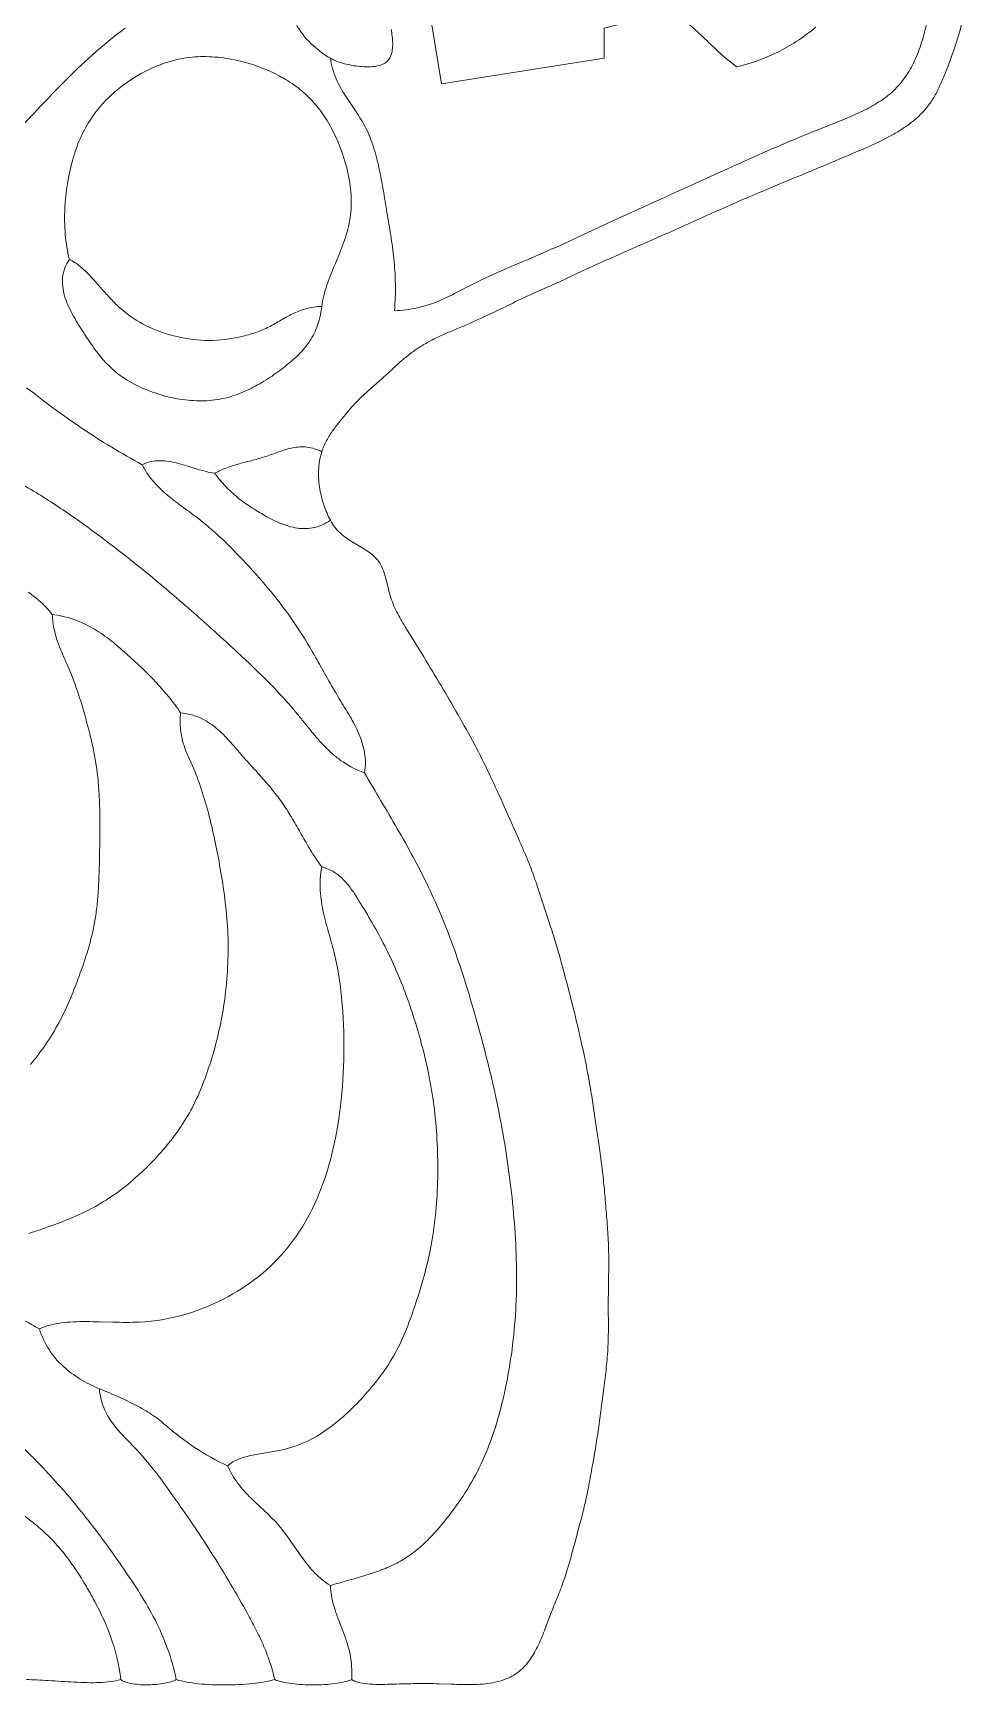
# Model space of a CAD drawing. Header units: millimetres. Extents: x 3808 to 296674, y 522 to 278159.
# Drawn here: x 246065 to 296495, y 522 to 89907 of the extents above; entities that cross this region are included whole.
import ezdxf

# ---------------------------------------------------------------- set-up
doc = ezdxf.new("R2010")
doc.units = ezdxf.units.MM
doc.layers.add('02_SHARP_BUILDINGS', color=7, linetype='CONTINUOUS', lineweight=18)
doc.layers.add('03_SMOOTH_PATHS_WATER_BRIDGES', color=7, linetype='CONTINUOUS', lineweight=18)

msp = doc.modelspace()

# ---------------------------------------------------------------- linework, layer by layer
at = {"layer": '02_SHARP_BUILDINGS'}
msp.add_lwpolyline([(278356, 102894), (273958, 102431), (273727, 103356), (266782, 101968), (266319, 98495), (268171, 87153), (276968, 88542), (276968, 90162), (280671, 91088)], close=True, dxfattribs=at)
at = {"layer": '03_SMOOTH_PATHS_WATER_BRIDGES'}
msp.add_lwpolyline([(276968, 90162), (276968, 88542), (268171, 87153), (266319, 98495)], dxfattribs=at)
for points in [[(245718, 70718, 0.019534), (248723, 68515, 0.024372), (251968, 66551, -0.065579), (252444, 66720, -0.054151), (252935, 66768, -0.038542), (253437, 66725, -0.023861), (253944, 66616, -0.011131), (254449, 66471), (254948, 66316, 0.01327), (255434, 66179, 0.028687), (255903, 66088, -0.039483), (256553, 66384, -0.020792), (257242, 66602, -0.002459), (257955, 66791, 0.0148), (258676, 67002, 0.006529), (259037, 67128), (259398, 67257, -0.013053), (259762, 67374, -0.023236), (260130, 67463, -0.07623), (260889, 67500, -0.095178), (261690, 67245, -0.048173), (261950, 67856, -0.031333), (262308, 68424, -0.015717), (262720, 68959), (263142, 69472, -0.021835), (263577, 69956, -0.013681), (264044, 70407, -0.005433), (264529, 70840, 0.002776), (265017, 71271), (265497, 71710, -0.006301), (265982, 72146, -0.014987), (266486, 72562, -0.023247), (267026, 72942, -0.022234), (267612, 73275, -0.013329), (268234, 73572, -0.005229), (268875, 73849, 0.002502), (269519, 74124, 0.008382), (270779, 74703), (272023, 75298, -0.003479), (273281, 75879), (274545, 76453), (275804, 77033, -0.002159), (277066, 77609, -0.002173), (279618, 78735, 0.001974), (282162, 79868, -0.003957), (284708, 80998, -0.003058), (286001, 81544), (287301, 82083, 0.000857), (289894, 83166, 0.005817), (291184, 83717, 0.018595), (292422, 84319, 0.016107), (293002, 84655, 0.022924), (293545, 85028, 0.029816), (294039, 85451, 0.035922), (294474, 85936, 0.032895), (294844, 86491, 0.022829), (295160, 87102, 0.014125), (295436, 87749, 0.006441), (295688, 88413, 0.016252), (296146, 89767, 0.032155), (296491, 91265, 0.029513)], [(294435, 90512, -0.024761), (294149, 89396, -0.033577), (293764, 88396, -0.043185), (293262, 87521, -0.051336), (292625, 86781, -0.045689), (291843, 86177, -0.02959), (290948, 85679, -0.015629), (289983, 85249, -0.003432), (288987, 84851, 0.009908), (285079, 83211, 0.003164), (283165, 82345), (281259, 81471, -0.000907), (279348, 80605, 0.001913), (277440, 79737), (275542, 78856, -0.005507), (273628, 77991, -0.002243), (272656, 77574), (271685, 77158, 0.005525), (270724, 76730, 0.009623), (269787, 76279), (268872, 75806, -0.022616), (267921, 75367, -0.040452), (266862, 75036, -0.048139), (265625, 74884, 0.025703), (265672, 76357, 0.021148), (265587, 77702, 0.012936), (265420, 78964, 0.002347), (265218, 80191, 0.001523), (265015, 81415, 0.01153), (264785, 82610, 0.023404), (264487, 83736, 0.038608), (264079, 84754, 0.019851), (263824, 85213, 0.011164), (263545, 85648), (263256, 86074, -0.00745), (262971, 86505, -0.016437), (262704, 86953, -0.024399), (262469, 87432, -0.06434), (262153, 88542, -0.064932), (261097, 89341, -0.074584), (260301, 90394, -0.051319)], [(265440, 90105, -0.043898), (265526, 89346, -0.036934), (265507, 89003, -0.054192), (265435, 88700, -0.077328), (265300, 88452, -0.095267), (265094, 88269, -0.067077), (264809, 88154, -0.042365), (264457, 88093, -0.051638), (263639, 88112, -0.040348), (262814, 88277, -0.024347), (262452, 88400, -0.034414), (262153, 88542, -0.064932), (261097, 89341, -0.074584), (260301, 90394, -0.053037)], [(265440, 90105, -0.043898), (265526, 89346, -0.036934), (265507, 89003, -0.054192), (265435, 88700, -0.077328), (265300, 88452, -0.095267), (265094, 88269, -0.067077), (264809, 88154, -0.042365), (264457, 88093, -0.051638), (263639, 88112, -0.040348), (262814, 88277, -0.024347), (262452, 88400, -0.034414), (262153, 88542, 0.06434), (262469, 87432, 0.024399), (262704, 86953, 0.016437), (262971, 86505, 0.00745), (263256, 86074), (263545, 85648, -0.011164), (263824, 85213, -0.019851), (264079, 84754, -0.038608), (264487, 83736, -0.023404), (264785, 82610, -0.01153), (265015, 81415, -0.001523), (265218, 80191, -0.002347), (265420, 78964, -0.012936), (265587, 77702, -0.021148), (265672, 76357, -0.025703), (265625, 74884, 0.048139), (266862, 75036, 0.040452), (267921, 75367, 0.022616), (268872, 75806), (269787, 76279, -0.009623), (270724, 76730, -0.005525), (271685, 77158), (272656, 77574, 0.002243), (273628, 77991, 0.005507), (275542, 78856), (277440, 79737, -0.001913), (279348, 80605, 0.000907), (281259, 81471), (283165, 82345, -0.003164), (285079, 83211, -0.009908), (288987, 84851, 0.003432), (289983, 85249, 0.015629), (290948, 85679, 0.02959), (291843, 86177, 0.045689), (292625, 86781, 0.051336), (293262, 87521, 0.043185), (293764, 88396, 0.033577), (294149, 89396, 0.024761), (294435, 90512, 0.01897)], [(288409, 90217, -0.055986), (286478, 88932, -0.062032), (284144, 88079, -0.026334), (283253, 88809, -0.007761), (282418, 89594, 0.011042), (281578, 90374, 0.029466)], [(288409, 90217, -0.055986), (286478, 88932, -0.062032), (284144, 88079, -0.026334), (283253, 88809, -0.007761), (282418, 89594, 0.011042), (281578, 90374, 0.029466)], [(251042, 90162, 0.024434), (249286, 88734, 0.015621), (247660, 87178, 0.006562), (246103, 85552, -0.002496), (244560, 83912, -0.03952)], [(244560, 83912, 0.002496), (246103, 85552, -0.006562), (247660, 87178, -0.015621), (249286, 88734, -0.024434), (251042, 90162, -0.06119)], [(244989, 65758, -0.020191), (247169, 64448, -0.013189), (249227, 63016, -0.016921), (253129, 59942, -0.006431), (255000, 58323, -0.004561), (256833, 56666, -0.003457), (257736, 55826, -0.006752), (258622, 54967, -0.010038), (259477, 54080, -0.013262), (260293, 53152, -0.004197), (260684, 52671), (261073, 52188, 0.008617), (261472, 51714, 0.015117), (261892, 51262, 0.021573), (262344, 50841, 0.027565), (262839, 50464, 0.067944), (264005, 49884, 0.083794), (264005, 50973, 0.033749), (263883, 51487, 0.026385), (263699, 51986, 0.018919), (263467, 52472, 0.011851), (263203, 52949, 0.003929), (262636, 53889, -0.006425), (262090, 54825), (261566, 55755, 0.004788), (261041, 56670, 0.010602), (260492, 57563, 0.023293), (259270, 59261, 0.016275), (257924, 60850, 0.01796), (256498, 62334, 0.027474), (254940, 63684, 0.004665), (254103, 64307, -0.017424), (253283, 64950, -0.04026), (252548, 65676, -0.06091), (251968, 66551, -0.024372), (248723, 68515, -0.019534), (245718, 70718, -0.049137)], [(245795, 59657, -0.033726), (246488, 59108, -0.038655), (247106, 58449, -0.101723), (249382, 57654, -0.03332), (250287, 57027, -0.015436), (251115, 56323, -0.008461), (251913, 55589, -0.01325), (252677, 54822, -0.017919), (253395, 54005, -0.022216), (254051, 53125, -0.076579), (255102, 52847, -0.066197), (255927, 52339, -0.022908), (256281, 52026, -0.015055), (256609, 51687, -0.007114), (256922, 51333), (257230, 50976, 0.00519), (257858, 50274, -0.003442), (258487, 49575, -0.012028), (259096, 48856, -0.020256), (259662, 48092, -0.016783), (260172, 47270, -0.003048), (260656, 46420, 0.010416), (261149, 45580, 0.024787), (261690, 44792, -0.074587), (262362, 44501, -0.06207), (262890, 44068, -0.038389), (263320, 43537, -0.014167), (263699, 42955, -0.008043), (264422, 41753, -0.013356), (265100, 40509, -0.029719), (266262, 37830, -0.025448), (267173, 34881, -0.014949), (267522, 33331, -0.018014), (267781, 31668, -0.033578), (267963, 27963, -0.018825), (267860, 26134, -0.021062), (267628, 24421, -0.020395), (267276, 22853, -0.01294), (266838, 21379, -0.01459), (266340, 19953, -0.028953), (265741, 18622, -0.033784), (265005, 17437, -0.024177), (264154, 16368, -0.022561), (263216, 15381, -0.03015), (262176, 14496, -0.045238), (260994, 13756, -0.060415), (259579, 13251, -0.015814), (258767, 13101, 0.011144), (257947, 12958, 0.016947), (257559, 12865, 0.02667), (257198, 12745, 0.038729), (256874, 12588, 0.052236), (256597, 12384, 0.063), (257151, 11430, 0.021971), (257492, 11018, 0.014426), (257860, 10634, 0.006677), (258244, 10267), (258632, 9903, -0.00886), (259012, 9532, -0.016612), (259373, 9142, -0.016498), (259708, 8725, -0.008817), (260023, 8289), (260330, 7844, 0.006063), (260641, 7403, 0.013633), (260967, 6977, 0.021401), (261320, 6577, 0.064982), (262153, 5903, -0.0044), (263086, 6170, 0.005706), (264019, 6441, 0.016554), (264919, 6745, 0.029516), (265753, 7115, 0.035125), (266495, 7572, 0.029499), (267156, 8110, 0.022352), (267754, 8710, 0.014716), (268309, 9356, 0.0251), (269333, 10746, 0.031307), (270212, 12274, 0.030859), (270912, 13961, 0.023852), (271454, 15820, 0.038254), (272127, 19986, 0.018196), (272230, 22172, 0.0155), (272184, 24389, 0.012715), (272013, 26617, 0.010624), (271744, 28791, 0.019376), (270997, 32831, 0.013908), (270014, 36667, 0.006775), (269463, 38518, 0.010008), (268863, 40316, 0.025772), (267451, 43718, 0.012009), (266639, 45308, 0.007031), (265777, 46847, 0.002087), (264890, 48365, -0.002563), (264005, 49884, -0.067944), (262839, 50464, -0.027565), (262344, 50841, -0.021573), (261892, 51262, -0.015117), (261472, 51714, -0.008617), (261073, 52188), (260684, 52671, 0.004197), (260293, 53152, 0.013262), (259477, 54080, 0.010038), (258622, 54967, 0.006752), (257736, 55826, 0.003457), (256833, 56666, 0.004561), (255000, 58323, 0.006431), (253129, 59942, 0.016921), (249227, 63016, 0.013189), (247169, 64448, 0.020191), (244989, 65758, 0.009857)], [(245923, 34098, 0.051983), (247475, 36376, 0.022934), (248088, 37673, 0.013532), (248623, 39053, 0.01724), (249096, 40500, 0.030634), (249444, 42066, 0.01507), (249549, 42911, 0.010379), (249613, 43797, 0.009058), (249669, 45665, 0.007555), (249678, 47601, 0.008285), (249650, 48550, 0.012273), (249587, 49458, 0.026684), (249335, 51117, 0.015913), (248964, 52643, 0.012538), (248526, 54122, 0.021561), (248006, 55524, 0.003398), (247713, 56186, -0.016884), (247436, 56863, -0.033427), (247219, 57601, -0.041739), (247106, 58449, 0.038655), (246488, 59108, 0.033726), (245795, 59657, 0.026122)], [(245842, 24959, 0.00751), (246535, 25187, 0.012594), (247882, 25684, 0.024041), (249151, 26259, 0.029348), (250305, 26947, 0.02574), (251353, 27741, 0.04318), (253195, 29589, 0.02389), (253992, 30628, 0.030873), (254687, 31775, 0.027718), (255262, 33056, 0.018678), (255733, 34430, 0.038805), (256405, 37418, 0.020024), (256583, 39137, 0.022267), (256617, 40920, 0.021189), (256494, 42648, 0.012677), (256263, 44291, 0.009199), (255980, 45849, 0.01117), (255645, 47342, 0.01588), (255242, 48784, 0.025287), (254743, 50135), (254460, 50771, -0.02864), (254207, 51437, -0.048252), (254050, 52199, -0.051333), (254051, 53125, 0.022216), (253395, 54005, 0.017919), (252677, 54822, 0.01325), (251913, 55589, 0.008461), (251115, 56323, 0.015436), (250287, 57027, 0.03332), (249382, 57654, 0.101723), (247106, 58449, 0.041739), (247219, 57601, 0.033427), (247436, 56863, 0.016884), (247713, 56186, -0.003398), (248006, 55524, -0.021561), (248526, 54122, -0.012538), (248964, 52643, -0.015913), (249335, 51117, -0.026684), (249587, 49458, -0.012273), (249650, 48550, -0.008285), (249678, 47601, -0.007555), (249669, 45665, -0.009058), (249613, 43797, -0.010379), (249549, 42911, -0.01507), (249444, 42066, -0.030634), (249096, 40500, -0.01724), (248623, 39053, -0.013532), (248088, 37673, -0.022934), (247475, 36376, -0.051983), (245923, 34098, -0.052095)], [(245585, 20237, -0.004459), (246412, 19792, -0.043116), (246972, 19989, -0.031035), (247587, 20109, -0.020915), (248246, 20168, -0.012769), (248938, 20183, -0.006001), (249651, 20172), (250375, 20153, 0.005993), (251097, 20142, 0.012401), (251806, 20158, 0.061386), (254413, 20608, 0.05199), (256639, 21548, 0.050224), (258493, 22810, 0.053902), (260000, 24386, 0.049981), (261182, 26303, 0.042695), (262049, 28557, 0.01823), (262365, 29806, 0.016127), (262605, 31130, 0.027224), (262864, 33975, 0.026457), (262825, 36981, 0.016807), (262678, 38448, 0.021429), (262432, 39827, 0.009605), (262273, 40471, 0.003525), (262102, 41091, -0.003185), (261935, 41695, -0.010276), (261787, 42292, -0.017359), (261673, 42891, -0.023787), (261609, 43502, -0.06035), (261690, 44792, -0.024787), (261149, 45580, -0.010416), (260656, 46420, 0.003048), (260172, 47270, 0.016783), (259662, 48092, 0.020256), (259096, 48856, 0.012028), (258487, 49575, 0.003442), (257858, 50274, -0.00519), (257230, 50976), (256922, 51333, 0.007114), (256609, 51687, 0.015055), (256281, 52026, 0.022908), (255927, 52339, 0.066197), (255102, 52847, 0.076579), (254051, 53125, 0.051333), (254050, 52199, 0.048252), (254207, 51437, 0.02864), (254460, 50771), (254743, 50135, -0.025287), (255242, 48784, -0.01588), (255645, 47342, -0.01117), (255980, 45849, -0.009199), (256263, 44291, -0.012677), (256494, 42648, -0.021189), (256617, 40920, -0.022267), (256583, 39137, -0.020024), (256405, 37418, -0.038805), (255733, 34430, -0.018678), (255262, 33056, -0.027718), (254687, 31775, -0.030873), (253992, 30628, -0.02389), (253195, 29589, -0.04318), (251353, 27741, -0.02574), (250305, 26947, -0.029348), (249151, 26259, -0.024041), (247882, 25684, -0.012594), (246535, 25187, -0.00751), (245842, 24959, -0.014468)], [(244968, 13885, -0.020799), (247154, 11683, -0.019858), (249152, 9298, -0.014268), (250998, 6761, -0.01129), (251870, 5440, -0.021742), (252665, 4042, -0.030371), (253332, 2515, -0.035722), (253819, 810, 0.029238), (254370, 680, 0.019195), (255018, 590, 0.026419), (256479, 524, 0.024544), (257941, 602, 0.016298), (258591, 690, 0.023934), (259144, 810, 0.025646), (258866, 1794, 0.02117), (258514, 2705, 0.015061), (258108, 3562, 0.007947), (257671, 4386, 0.016127), (255796, 7553, 0.011858), (253765, 10573, 0.011108), (252701, 12030, 0.02528), (251544, 13393), (251233, 13714, -0.00435), (250923, 14035, -0.033347), (250345, 14719, -0.06181), (249893, 15530, -0.072598), (249653, 16551, -0.037507), (248620, 17074, -0.049844), (247689, 17771, -0.062885), (246930, 18668, -0.070981), (246412, 19792, 0.004459), (245585, 20237)], [(245342, 9853, -0.01803), (246168, 9227, -0.023924), (246932, 8540, -0.024804), (247623, 7781, -0.020543), (248247, 6955, -0.016249), (248816, 6074, -0.012127), (249342, 5149, -0.014465), (249829, 4185, -0.022179), (250256, 3159, -0.059238), (250810, 810, 0.07038), (251085, 675, 0.040175), (251445, 586, 0.046639), (252308, 530, 0.039102), (253174, 614, 0.027744), (253538, 700, 0.047211), (253819, 810, 0.035722), (253332, 2515, 0.030371), (252665, 4042, 0.021742), (251870, 5440, 0.01129), (250998, 6761, 0.014268), (249152, 9298, 0.019858), (247154, 11683, 0.020799), (244968, 13885, 0.017034)], [(245718, 810, -0.013071), (246262, 798, -0.005163), (246891, 762, 0.003683), (248285, 673, 0.008238), (248992, 648, 0.01404), (249668, 653, 0.023115), (250283, 702, 0.039256), (250810, 810, 0.059238), (250256, 3159, 0.022179), (249829, 4185, 0.014465), (249342, 5149, 0.012127), (248816, 6074, 0.016249), (248247, 6955, 0.020543), (247623, 7781, 0.024804), (246932, 8540, 0.023924), (246168, 9227, 0.01803), (245342, 9853, 0.012281)]]:
    msp.add_lwpolyline(points, format="xyb", dxfattribs=at)
for points in [[(248032, 77662, -0.041612), (247810, 79013, -0.032869), (247788, 80416, -0.05624), (248216, 83065, -0.03338), (248609, 84177, -0.038445), (249114, 85137, -0.0393), (249741, 85976, -0.035218), (250497, 86722, -0.06745), (252393, 87957, -0.039946), (253496, 88374, -0.04574), (254675, 88601, -0.043715), (255902, 88609, -0.036395), (257131, 88420, -0.064756), (259378, 87592, -0.037605), (260302, 87015, -0.041733), (261086, 86330, -0.04071), (261750, 85518, -0.035043), (262314, 84563, -0.065069), (263125, 82248, -0.041717), (263280, 80991, -0.053033), (263198, 79746, -0.024752), (263058, 79143, -0.01728), (262868, 78554, -0.009863), (262646, 77975), (262409, 77403, 0.004784), (262177, 76834, 0.012464), (261968, 76266, 0.020622), (261799, 75694, 0.029046), (261690, 75116, -0.027679), (261580, 74513, -0.030821), (261419, 73986, -0.063936), (260958, 73113, -0.050094), (260344, 72413, -0.025242), (259613, 71798, -0.019932), (258787, 71208, -0.029139), (257867, 70678, -0.039211), (256858, 70268, -0.04927), (255764, 70037, -0.046821), (254599, 70026, -0.037945), (253424, 70213, -0.034772), (252310, 70560, -0.03753), (251328, 71027, -0.083341), (249868, 72226, -0.02657), (249292, 72959, -0.012125), (248740, 73788, -0.006185), (248458, 74238, -0.013167), (248189, 74708, -0.021016), (247953, 75193, -0.030569), (247773, 75688, -0.042153), (247669, 76187, -0.054528), (247663, 76686, -0.130222)], [(248032, 77662, -0.041612), (247810, 79013, -0.032869), (247788, 80416, -0.05624), (248216, 83065, -0.03338), (248609, 84177, -0.038445), (249114, 85137, -0.0393), (249741, 85976, -0.035218), (250497, 86722, -0.06745), (252393, 87957, -0.039946), (253496, 88374, -0.04574), (254675, 88601, -0.043715), (255902, 88609, -0.036395), (257131, 88420, -0.064756), (259378, 87592, -0.037605), (260302, 87015, -0.041733), (261086, 86330, -0.04071), (261750, 85518, -0.035043), (262314, 84563, -0.065069), (263125, 82248, -0.041717), (263280, 80991, -0.053033), (263198, 79746, -0.024752), (263058, 79143, -0.01728), (262868, 78554, -0.009863), (262646, 77975), (262409, 77403, 0.004784), (262177, 76834, 0.012464), (261968, 76266, 0.020622), (261799, 75694, 0.029046), (261690, 75116, 0.056597), (260807, 74981, 0.04764), (260101, 74709, 0.018169), (259476, 74364, -0.017323), (258839, 74012, -0.030259), (258117, 73708, -0.027686), (257315, 73476, -0.056982), (255584, 73275, -0.056436), (253856, 73479, -0.052996), (252317, 74009, -0.056714), (251092, 74766, -0.023733), (250572, 75218, -0.018207), (250088, 75716, -0.005739), (249620, 76250, 0.012288), (249140, 76782, 0.030885), (248621, 77268, 0.049938)], [(248032, 77662, 0.130222), (247663, 76686, 0.054528), (247669, 76187, 0.042153), (247773, 75688, 0.030569), (247953, 75193, 0.021016), (248189, 74708, 0.013167), (248458, 74238, 0.006185), (248740, 73788, 0.012125), (249292, 72959, 0.02657), (249868, 72226, 0.083341), (251328, 71027, 0.03753), (252310, 70560, 0.034772), (253424, 70213, 0.037945), (254599, 70026, 0.046821), (255764, 70037, 0.04927), (256858, 70268, 0.039211), (257867, 70678, 0.029139), (258787, 71208, 0.019932), (259613, 71798, 0.025242), (260344, 72413, 0.050094), (260958, 73113, 0.063936), (261419, 73986, 0.030821), (261580, 74513, 0.027679), (261690, 75116, 0.056597), (260807, 74981, 0.04764), (260101, 74709, 0.018169), (259476, 74364, -0.017323), (258839, 74012, -0.030259), (258117, 73708, -0.027686), (257315, 73476, -0.056982), (255584, 73275, -0.056436), (253856, 73479, -0.052996), (252317, 74009, -0.056714), (251092, 74766, -0.023733), (250572, 75218, -0.018207), (250088, 75716, -0.005739), (249620, 76250, 0.012288), (249140, 76782, 0.030885), (248621, 77268, 0.049938)], [(261690, 67245, 0.095178), (260889, 67500, 0.07623), (260130, 67463, 0.023236), (259762, 67374, 0.013053), (259398, 67257), (259037, 67128, -0.006529), (258676, 67002, -0.0148), (257955, 66791, 0.002459), (257242, 66602, 0.020792), (256553, 66384, 0.039483), (255903, 66088, 0.068024), (257071, 64827, 0.025747), (257759, 64317, 0.01758), (258520, 63849, 0.027138), (259355, 63420, 0.024772), (259797, 63253, 0.03329), (260251, 63138, 0.091964), (261189, 63134, 0.052361), (261669, 63278, 0.050223), (262153, 63542, -0.033601), (261822, 64314, -0.04116), (261585, 65221, -0.052752), (261515, 66214, -0.065835)], [(251968, 66551, -0.065579), (252444, 66720, -0.054151), (252935, 66768, -0.038542), (253437, 66725, -0.023861), (253944, 66616, -0.011131), (254449, 66471), (254948, 66316, 0.01327), (255434, 66179, 0.028687), (255903, 66088, 0.068024), (257071, 64827, 0.025747), (257759, 64317, 0.01758), (258520, 63849, 0.027138), (259355, 63420, 0.024772), (259797, 63253, 0.03329), (260251, 63138, 0.091964), (261189, 63134, 0.052361), (261669, 63278, 0.050223), (262153, 63542, 0.049964), (262397, 63163, 0.041171), (262700, 62842, 0.02975), (263046, 62566, 0.018241), (263424, 62321), (263815, 62090, -0.017809), (264196, 61850, -0.039507), (264541, 61573, -0.060601), (264823, 61233, -0.052022), (265025, 60813, -0.024833), (265172, 60337, -0.003889), (265296, 59838, 0.015959), (265430, 59348, 0.044658), (265801, 58474, 0.01683), (266259, 57688), (267208, 56146, -0.003891), (268148, 54597, -0.004566), (269062, 53021, -0.007227), (269951, 51420, -0.011772), (270783, 49762, -0.005882), (271561, 48050), (272327, 46326, -0.003873), (272706, 45460, -0.011235), (273062, 44571, -0.00977), (273384, 43648), (273689, 42708), (273998, 41772, -0.005297), (274300, 40829, -0.009464), (274847, 38886, -0.004325), (275357, 36906, -0.007471), (275826, 34885, -0.011226), (276231, 32800, -0.004593), (276401, 31725), (276561, 30640), (276720, 29554, -0.005986), (276864, 28453, -0.006221), (276981, 27325, -0.002643), (277079, 26178, -0.004662), (277165, 25020, -0.011451), (277215, 23826, -0.008177), (277211, 22577, 0.002841), (277194, 21307, 0.001783), (277199, 20061, -0.012251), (277178, 18857, -0.015239), (277086, 17703, -0.004615), (276950, 16583), (276811, 15478, -0.004102), (276662, 14387, -0.00799), (276310, 12246, -0.004358), (276115, 11197, -0.009222), (275896, 10172, -0.008155), (275643, 9180), (275375, 8202, -0.001962), (275110, 7222, -0.01385), (274819, 6268, -0.013148), (274479, 5363, 0.002577), (274123, 4473), (273782, 3571, -0.018633), (273414, 2694, -0.042845), (272962, 1899, -0.072536), (272363, 1253, -0.080127), (271563, 813, -0.033119), (271081, 673, -0.027965), (270545, 586, -0.019809), (269954, 549, -0.010996), (269328, 548, -0.004208), (268685, 566), (268045, 586, 0.009069), (266813, 595, 0.004861), (265576, 568, -0.004863), (264933, 553, -0.018433), (264310, 567, -0.039596), (263754, 642, -0.033428), (263515, 712, -0.046972), (263310, 810, 0.068854), (263202, 2265, 0.025456), (263035, 2879, 0.013461), (262829, 3454), (262610, 4017, -0.01481), (262407, 4594, -0.060847), (262153, 5903, -0.0044), (263086, 6170, 0.005706), (264019, 6441, 0.016554), (264919, 6745, 0.029516), (265753, 7115, 0.035125), (266495, 7572, 0.029499), (267156, 8110, 0.022352), (267754, 8710, 0.014716), (268309, 9356, 0.0251), (269333, 10746, 0.031307), (270212, 12274, 0.030859), (270912, 13961, 0.023852), (271454, 15820, 0.038254), (272127, 19986, 0.018196), (272230, 22172, 0.0155), (272184, 24389, 0.012715), (272013, 26617, 0.010624), (271744, 28791, 0.019376), (270997, 32831, 0.013908), (270014, 36667, 0.006775), (269463, 38518, 0.010008), (268863, 40316, 0.025772), (267451, 43718, 0.012009), (266639, 45308, 0.007031), (265777, 46847, 0.002087), (264890, 48365, -0.002563), (264005, 49884, 0.083794), (264005, 50973, 0.033749), (263883, 51487, 0.026385), (263699, 51986, 0.018919), (263467, 52472, 0.011851), (263203, 52949, 0.003929), (262636, 53889, -0.006425), (262090, 54825), (261566, 55755, 0.004788), (261041, 56670, 0.010602), (260492, 57563, 0.023293), (259270, 59261, 0.016275), (257924, 60850, 0.01796), (256498, 62334, 0.027474), (254940, 63684, 0.004665), (254103, 64307, -0.017424), (253283, 64950, -0.04026), (252548, 65676, -0.06091)], [(261690, 44792, 0.06035), (261609, 43502, 0.023787), (261673, 42891, 0.017359), (261787, 42292, 0.010276), (261935, 41695, 0.003185), (262102, 41091, -0.003525), (262273, 40471, -0.009605), (262432, 39827, -0.021429), (262678, 38448, -0.016807), (262825, 36981, -0.026457), (262864, 33975, -0.027224), (262605, 31130, -0.016127), (262365, 29806, -0.01823), (262049, 28557, -0.042695), (261182, 26303, -0.049981), (260000, 24386, -0.053902), (258493, 22810, -0.050224), (256639, 21548, -0.05199), (254413, 20608, -0.061386), (251806, 20158, -0.012401), (251097, 20142, -0.005993), (250375, 20153), (249651, 20172, 0.006001), (248938, 20183, 0.012769), (248246, 20168, 0.020915), (247587, 20109, 0.031035), (246972, 19989, 0.043116), (246412, 19792, 0.070981), (246930, 18668, 0.062885), (247689, 17771, 0.049844), (248620, 17074, 0.037507), (249653, 16551, -0.005715), (250736, 16086, -0.015883), (251663, 15641, -0.026186), (252481, 15158, -0.031403), (253239, 14582, 0.03121), (254809, 13377, 0.041715), (256597, 12384, -0.052236), (256874, 12588, -0.038729), (257198, 12745, -0.02667), (257559, 12865, -0.016947), (257947, 12958, -0.011144), (258767, 13101, 0.015814), (259579, 13251, 0.060415), (260994, 13756, 0.045238), (262176, 14496, 0.03015), (263216, 15381, 0.022561), (264154, 16368, 0.024177), (265005, 17437, 0.033784), (265741, 18622, 0.028953), (266340, 19953, 0.01459), (266838, 21379, 0.01294), (267276, 22853, 0.020395), (267628, 24421, 0.021062), (267860, 26134, 0.018825), (267963, 27963, 0.033578), (267781, 31668, 0.018014), (267522, 33331, 0.014949), (267173, 34881, 0.025448), (266262, 37830, 0.029719), (265100, 40509, 0.013356), (264422, 41753, 0.008043), (263699, 42955, 0.014167), (263320, 43537, 0.038389), (262890, 44068, 0.06207), (262362, 44501, 0.074587)], [(249653, 16551, 0.072598), (249893, 15530, 0.06181), (250345, 14719, 0.033347), (250923, 14035, 0.00435), (251233, 13714), (251544, 13393, -0.02528), (252701, 12030, -0.011108), (253765, 10573, -0.011858), (255796, 7553, -0.016127), (257671, 4386, -0.007947), (258108, 3562, -0.015061), (258514, 2705, -0.02117), (258866, 1794, -0.025646), (259144, 810, 0.040652), (259549, 684, 0.024417), (260053, 594, 0.032296), (261227, 522, 0.032296), (262401, 594, 0.024417), (262905, 684, 0.040652), (263310, 810, 0.068854), (263202, 2265, 0.025456), (263035, 2879, 0.013461), (262829, 3454), (262610, 4017, -0.01481), (262407, 4594, -0.060847), (262153, 5903, -0.064982), (261320, 6577, -0.021401), (260967, 6977, -0.013633), (260641, 7403, -0.006063), (260330, 7844), (260023, 8289, 0.008817), (259708, 8725, 0.016498), (259373, 9142, 0.016612), (259012, 9532, 0.00886), (258632, 9903), (258244, 10267, -0.006677), (257860, 10634, -0.014426), (257492, 11018, -0.021971), (257151, 11430, -0.063), (256597, 12384, -0.041715), (254809, 13377, -0.03121), (253239, 14582, 0.031403), (252481, 15158, 0.026186), (251663, 15641, 0.015883), (250736, 16086, 0.005715)]]:
    msp.add_lwpolyline(points, format="xyb", close=True, dxfattribs=at)

doc.saveas('drawing.dxf')
